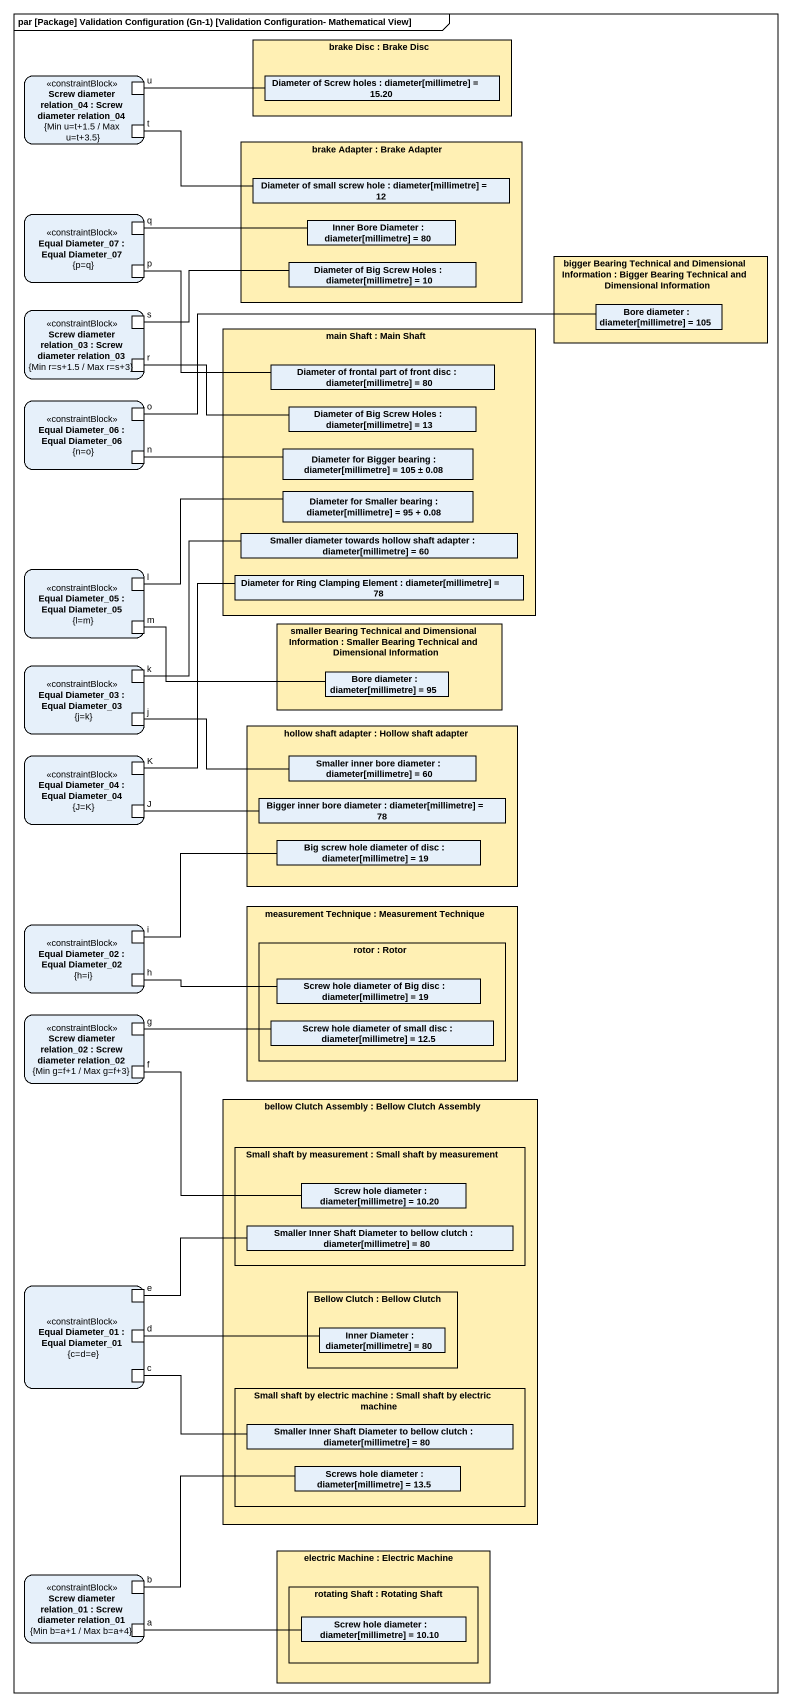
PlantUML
@startuml
mainframe par [Package] Validation Configuration (Gn-1) [Validation Configuration- Mathematical View]
rectangle "brake Disc : Brake Disc" as brake_Disc #FFF0B4 {
  rectangle "Diameter of Screw holes : diameter[millimetre] = 15.20" as Diameter_of_Screw_holes
}
rectangle "Screw diameter relation_04 : Screw diameter relation_04\n{Min u=t+1.5 / Max u=t+3.5}" as Screw_diameter_relation_04 <<constraintBlock>> {
  port u
  port t
}
rectangle "brake Adapter : Brake Adapter" as brake_Adapter #FFF0B4 {
  rectangle "Diameter of small screw hole : diameter[millimetre] = 12" as Diameter_of_small_screw_hole
  rectangle "Inner Bore Diameter : diameter[millimetre] = 80" as Inner_Bore_Diameter
  rectangle "Diameter of Big Screw Holes : diameter[millimetre] = 10" as Diameter_of_Big_Screw_Holes
}
rectangle "Equal Diameter_07 : Equal Diameter_07\n{p=q}" as Equal_Diameter_07 <<constraintBlock>> {
  port q
  port p
}
rectangle "bigger Bearing Technical and Dimensional Information : Bigger Bearing Technical and Dimensional Information" as bigger_Bearing_Technical #FFF0B4 {
  rectangle "Bore diameter : diameter[millimetre] = 105" as Bore_diameter
}
rectangle "Screw diameter relation_03 : Screw diameter relation_03\n{Min r=s+1.5 / Max r=s+3}" as Screw_diameter_relation_03 <<constraintBlock>> {
  port s
  port r
}
rectangle "main Shaft : Main Shaft" as main_Shaft #FFF0B4 {
  rectangle "Diameter of frontal part of front disc : diameter[millimetre] = 80" as Diameter_of_frontal_part_of
  rectangle "Diameter of Big Screw Holes : diameter[millimetre] = 13" as Diameter_of_Big_Screw_Holes_2
  rectangle "Diameter for Bigger bearing : diameter[millimetre] = 105 ± 0.08" as Diameter_for_Bigger_bearing
  rectangle "Diameter for Smaller bearing : diameter[millimetre] = 95 + 0.08" as Diameter_for_Smaller_bearing
  rectangle "Smaller diameter towards hollow shaft adapter : diameter[millimetre] = 60" as Smaller_diameter_towards
  rectangle "Diameter for Ring Clamping Element : diameter[millimetre] = 78" as Diameter_for_Ring_Clamping
}
rectangle "Equal Diameter_06 : Equal Diameter_06\n{n=o}" as Equal_Diameter_06 <<constraintBlock>> {
  port "o" as o_
  port n
}
rectangle "Equal Diameter_05 : Equal Diameter_05\n{l=m}" as Equal_Diameter_05 <<constraintBlock>> {
  port l
  port m
}
rectangle "smaller Bearing Technical and Dimensional Information : Smaller Bearing Technical and Dimensional Information" as smaller_Bearing_Technical #FFF0B4 {
  rectangle "Bore diameter : diameter[millimetre] = 95" as Bore_diameter_2
}
rectangle "Equal Diameter_03 : Equal Diameter_03\n{j=k}" as Equal_Diameter_03 <<constraintBlock>> {
  port k
  port j
}
rectangle "hollow shaft adapter : Hollow shaft adapter" as hollow_shaft_adapter #FFF0B4 {
  rectangle "Smaller inner bore diameter : diameter[millimetre] = 60" as Smaller_inner_bore_diameter
  rectangle "Bigger inner bore diameter : diameter[millimetre] = 78" as Bigger_inner_bore_diameter
  rectangle "Big screw hole diameter of disc : diameter[millimetre] = 19" as Big_screw_hole_diameter_of
}
rectangle "Equal Diameter_04 : Equal Diameter_04\n{J=K}" as Equal_Diameter_04 <<constraintBlock>> {
  port K
  port J
}
rectangle "measurement Technique : Measurement Technique" as measurement_Technique #FFF0B4 {
  rectangle "rotor : Rotor" as rotor #FFF0B4 {
    rectangle "Screw hole diameter of Big disc : diameter[millimetre] = 19" as Screw_hole_diameter_of_Big
    rectangle "Screw hole diameter of small disc : diameter[millimetre] = 12.5" as Screw_hole_diameter_of
  }
}
rectangle "Equal Diameter_02 : Equal Diameter_02\n{h=i}" as Equal_Diameter_02 <<constraintBlock>> {
  port i
  port h
}
rectangle "Screw diameter relation_02 : Screw diameter relation_02\n{Min g=f+1 / Max g=f+3}" as Screw_diameter_relation_02 <<constraintBlock>> {
  port g
  port f
}
rectangle "bellow Clutch Assembly : Bellow Clutch Assembly" as bellow_Clutch_Assembly #FFF0B4 {
  rectangle "Small shaft by measurement : Small shaft by measurement" as Small_shaft_by_measurement #FFF0B4 {
    rectangle "Screw hole diameter : diameter[millimetre] = 10.20" as Screw_hole_diameter
    rectangle "Smaller Inner Shaft Diameter to bellow clutch : diameter[millimetre] = 80" as Smaller_Inner_Shaft
  }
  rectangle "Bellow Clutch : Bellow Clutch" as Bellow_Clutch #FFF0B4 {
    rectangle "Inner Diameter : diameter[millimetre] = 80" as Inner_Diameter
  }
  rectangle "Small shaft by electric machine : Small shaft by electric machine" as Small_shaft_by_electric #FFF0B4 {
    rectangle "Smaller Inner Shaft Diameter to bellow clutch : diameter[millimetre] = 80" as Smaller_Inner_Shaft_2
    rectangle "Screws hole diameter : diameter[millimetre] = 13.5" as Screws_hole_diameter
  }
}
rectangle "Equal Diameter_01 : Equal Diameter_01\n{c=d=e}" as Equal_Diameter_01 <<constraintBlock>> {
  port e
  port d
  port c
}
rectangle "electric Machine : Electric Machine" as electric_Machine #FFF0B4 {
  rectangle "rotating Shaft : Rotating Shaft" as rotating_Shaft #FFF0B4 {
    rectangle "Screw hole diameter : diameter[millimetre] = 10.10" as Screw_hole_diameter_2
  }
}
rectangle "Screw diameter relation_01 : Screw diameter relation_01\n{Min b=a+1 / Max b=a+4}" as Screw_diameter_relation_01 <<constraintBlock>> {
  port b
  port a
}
u -right- Diameter_of_Screw_holes
t -right- Diameter_of_small_screw_hole
q -right- Inner_Bore_Diameter
p -right- Diameter_of_frontal_part_of
s -right- Diameter_of_Big_Screw_Holes
r -right- Diameter_of_Big_Screw_Holes_2
o_ -right- Bore_diameter
n -right- Diameter_for_Bigger_bearing
l -right- Diameter_for_Smaller_bearing
m -right- Bore_diameter_2
k -right- Smaller_diameter_towards
j -right- Smaller_inner_bore_diameter
K -up- Diameter_for_Ring_Clamping
J -right- Bigger_inner_bore_diameter
i -right- Big_screw_hole_diameter_of
h -right- Screw_hole_diameter_of_Big
g -right- Screw_hole_diameter_of
f -right- Screw_hole_diameter
e -right- Smaller_Inner_Shaft
d -right- Inner_Diameter
c -right- Smaller_Inner_Shaft_2
b -right- Screws_hole_diameter
a -right- Screw_hole_diameter_2
@enduml
